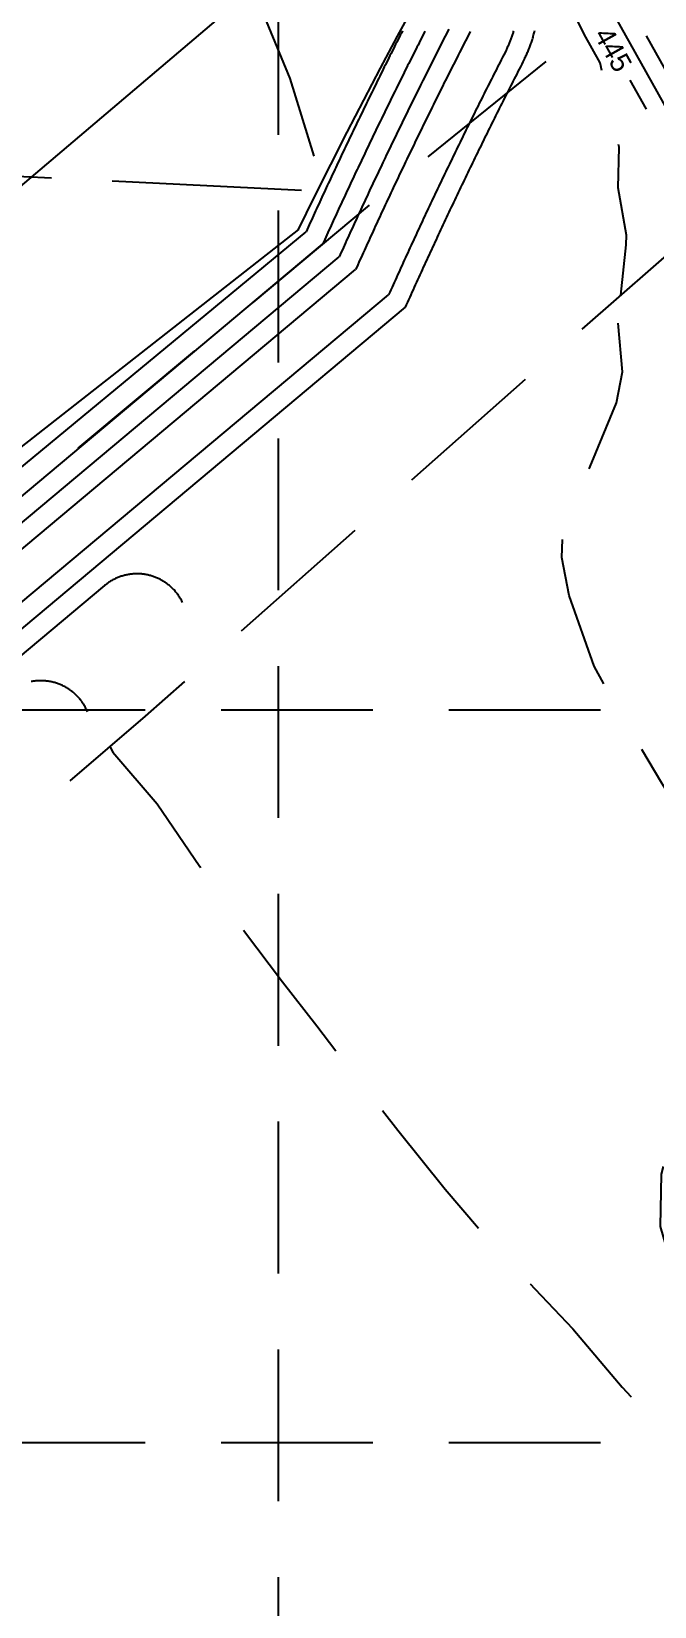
# Model space of a CAD drawing. Header units: inches. Extents: x 2439273 to 2445077, y 7048639 to 7057917.
# Drawn here: x 2441547.3 to 2441670.5, y 7051508.5 to 7051819.7 of the extents above; entities that cross this region are included whole.
import ezdxf
from ezdxf.enums import TextEntityAlignment as Align

# ---------------------------------------------------------------- set-up
doc = ezdxf.new("R2010")
doc.units = ezdxf.units.IN
doc.header["$LTSCALE"] = 300
doc.header["$MEASUREMENT"] = 0
for name, pattern in [('DASHED', [0.29, 0.25, -0.04]), ('DASHED2', [0.15, 0.1, -0.05]), ('DASHEDX2', [0.165, 0.125, -0.04]), ('HIDDEN', [0.375, 0.25, -0.125]), ('PHANTOM', [4.25, 3.5, -0.15, 0.15, -0.15, 0.15, -0.15])]:
    doc.linetypes.add(name, pattern=pattern)
for name, color, linetype in [('BOUNDARY', 24, 'PHANTOM'), ('EC', 43, 'DASHEDX2'), ('GRID', 254, 'HIDDEN'), ('new', 3, 'Continuous'), ('PC', 43, 'DASHEDX2')]:
    doc.layers.add(name, color=color, linetype=linetype)
doc.styles.add('TMODELF', font='tmodelf')

msp = doc.modelspace()

# ---------------------------------------------------------------- linework, layer by layer
at = {"layer": 'BOUNDARY', "color": 7, "linetype": 'Continuous', "flags": 128}
msp.add_lwpolyline([(2441600.08, 7051780.65), (2441600.08, 7051780.65, -0.113786), (2441884.27, 7052132.52), (2441884.27, 7052132.52)], format="xyb", dxfattribs=at)
at = {"layer": 'EC', "color": 43, "linetype": 'DASHEDX2', "flags": 128}
for points in [[(2441687.14, 7051786.13), (2441654, 7051845.51), (2441630.18, 7051893.79), (2441601.56, 7051946.43), (2441579.08, 7051986.36), (2441552.22, 7052031.24), (2441519.12, 7052089.74), (2441491.33, 7052161.2), (2441476.64, 7052188.35), (2441473.17, 7052202.77), (2441483.16, 7052222.82), (2441510.08, 7052251.17), (2441533.25, 7052273.01), (2441532.88, 7052273.72), (2441530.88, 7052276.8), (2441491.51, 7052321.48), (2441423.92, 7052332.97), (2441378.36, 7052346.2), (2441367.32, 7052358.42), (2441306.04, 7052431.98), (2441287.69, 7052451.22), (2441270.06, 7052466.54), (2441203.19, 7052527.11), (2441188.5, 7052537.47), (2441166.79, 7052549.28), (2440987.03, 7052659.79), (2440970.98, 7052668.69), (2440956.09, 7052679.72), (2440948.3, 7052686.45), (2440869.79, 7052736.38), (2440856.76, 7052743.82), (2440845.76, 7052751.84), (2440842.42, 7052756.17), (2440741.14, 7052829.09), (2440733.75, 7052829.46), (2440726.15, 7052833.38), (2440719.68, 7052840.59), (2440706.59, 7052846.78), (2440632.46, 7052886.35), (2440625.56, 7052887.76), (2440612.77, 7052890.09), (2440563.19, 7052928.64), (2440540.39, 7052943.22), (2440513.76, 7052941.7), (2440505.44, 7052945.11), (2440504.37, 7052939.12), (2440503.48, 7052938.68), (2440495.75, 7052933.93), (2440495.77, 7052937.79), (2440494.82, 7052937.8), (2440485.88, 7052937.94), (2440485.94, 7052933.61), (2440483.65, 7052936.56), (2440483.37, 7052943.36), (2440483.12, 7052944.69), (2440482.9, 7052946.16), (2440480.76, 7052954.43), (2440480.94, 7052954.57)], [(2441678.01, 7051795.27), (2441654.85, 7051836.74), (2441624.77, 7051897.74), (2441602.52, 7051938.66), (2441574.35, 7051988.69), (2441554.2, 7052022.35), (2441512.93, 7052095.3), (2441491.96, 7052149.21), (2441473.6, 7052183.15), (2441469.26, 7052201.19), (2441481.75, 7052226.26), (2441502.03, 7052247.61), (2441530.78, 7052274.72), (2441530.33, 7052275.6), (2441527.84, 7052279.43), (2441493.48, 7052318.43), (2441434.49, 7052328.45), (2441376.14, 7052345.4), (2441362.01, 7052361.04), (2441308.49, 7052425.29), (2441285.07, 7052449.84), (2441262.58, 7052469.39), (2441202.93, 7052523.41), (2441184.09, 7052536.7), (2441156.26, 7052551.84), (2440994.23, 7052651.44), (2440973.63, 7052662.87), (2440954.52, 7052677.03), (2440944.51, 7052685.67), (2440873.52, 7052730.82), (2440856.72, 7052740.42), (2440842.53, 7052750.75), (2440838.23, 7052756.34), (2440746.01, 7052822.74), (2440736.54, 7052823.21), (2440726.8, 7052828.23), (2440718.51, 7052837.46), (2440701.74, 7052845.4), (2440634.78, 7052881.15), (2440625.86, 7052882.96), (2440609.33, 7052885.98), (2440564.53, 7052920.8), (2440535.21, 7052939.56), (2440504.72, 7052937.82), (2440496.09, 7052932.63), (2440495.67, 7052932.45), (2440495.44, 7052932.35), (2440491.15, 7052931.85), (2440490.78, 7052924.7), (2440490.75, 7052924.65), (2440490.71, 7052924.65), (2440490.68, 7052924.7), (2440490.45, 7052931.87), (2440486.28, 7052931.9), (2440485.99, 7052931.97), (2440485.74, 7052933.02), (2440483.26, 7052936.22), (2440482.92, 7052944.43), (2440482.89, 7052944.57), (2440482.87, 7052944.71), (2440482.64, 7052945.6)], [(2441659.73, 7051813.55), (2441656.57, 7051819.21), (2441613.93, 7051905.65), (2441604.44, 7051923.11), (2441564.88, 7051993.35), (2441558.16, 7052004.58), (2441500.54, 7052106.43), (2441493.23, 7052125.22), (2441467.51, 7052172.76), (2441461.43, 7052198.02), (2441478.92, 7052233.13), (2441485.92, 7052240.5), (2441525.85, 7052278.15), (2441525.22, 7052279.37), (2441521.77, 7052284.69), (2441497.42, 7052312.32), (2441455.62, 7052319.42), (2441371.71, 7052343.79), (2441351.39, 7052366.29), (2441313.39, 7052411.9), (2441279.83, 7052447.08), (2441247.61, 7052475.09), (2441202.43, 7052516.01), (2441175.29, 7052535.15), (2441135.19, 7052556.96), (2441008.64, 7052634.75), (2440978.94, 7052651.24), (2440951.37, 7052671.65), (2440936.94, 7052684.11), (2440880.98, 7052719.7), (2440856.64, 7052733.61), (2440836.08, 7052748.58), (2440829.85, 7052756.68), (2440755.77, 7052810.02), (2440742.13, 7052810.7), (2440728.11, 7052817.93), (2440716.18, 7052831.22), (2440692.05, 7052842.64), (2440639.43, 7052870.73), (2440626.47, 7052873.36), (2440602.45, 7052877.75), (2440567.22, 7052905.14), (2440524.86, 7052932.23), (2440505.12, 7052931.11), (2440499.53, 7052927.75), (2440495.66, 7052926.03), (2440493.48, 7052925.14), (2440493.19, 7052925.1), (2440493.17, 7052924.61), (2440491.75, 7052922.06), (2440489.98, 7052922.18), (2440488.51, 7052924.46), (2440488.48, 7052925.26), (2440488.02, 7052925.26), (2440485.91, 7052925.74), (2440484.12, 7052933.4), (2440482.47, 7052935.52), (2440482.24, 7052941.18)], [(2441337.21, 7051559.45), (2441339.79, 7051572.99), (2441344.18, 7051582.82), (2441344.73, 7051649.19), (2441344.56, 7051672.72), (2441351.11, 7051735.51), (2441352.27, 7051747.22), (2441349.31, 7051753.7), (2441351.12, 7051788.35), (2441343.2, 7051798.59), (2441294.26, 7051854.16), (2441285.84, 7051866.73), (2441279.21, 7051874.03), (2441276.38, 7051878.72), (2441272.14, 7051880.77), (2441266.07, 7051887.47), (2441222.89, 7051940.16), (2441219.71, 7051948.21), (2441209.06, 7051969.8), (2441201.96, 7051978.16), (2441193.08, 7051986.53), (2441190.95, 7051986.62), (2441193.35, 7051993.56), (2441193.71, 7051994.39), (2441215.08, 7052032.08), (2441219.03, 7052038.86), (2441252.07, 7052068.53), (2441252.04, 7052066.23), (2441293.84, 7052095.2), (2441338.72, 7052134.43), (2441363.46, 7052154.13), (2441414.36, 7052189.54), (2441439.55, 7052102.14), (2441446.09, 7052068.16), (2441452.35, 7052032.43), (2441478.73, 7051861.72), (2441468.2, 7051807.46), (2441495.95, 7051793.49), (2441605.35, 7051788.17), (2441598.41, 7051810.48), (2441576.88, 7051862.92), (2441627.12, 7051871.88), (2441608.52, 7051909.6), (2441605.4, 7051915.34), (2441560.14, 7051995.69), (2441494.34, 7052111.99), (2441493.86, 7052113.23), (2441491, 7052118.51), (2441461.96, 7052128.86), (2441443.02, 7052184.82), (2441440.27, 7052198.24), (2441454.3, 7052203.7), (2441475.9, 7052233.34), (2441477.51, 7052236.57), (2441477.87, 7052236.95), (2441523.38, 7052279.86), (2441522.66, 7052281.25), (2441518.73, 7052287.31), (2441499.39, 7052309.26), (2441466.19, 7052314.91), (2441369.5, 7052342.99), (2441346.07, 7052368.91), (2441315.83, 7052405.21), (2441277.21, 7052445.69), (2441240.12, 7052477.93), (2441202.17, 7052512.31), (2441170.88, 7052534.38), (2441124.65, 7052559.52), (2441015.85, 7052626.41), (2440981.59, 7052645.42), (2440949.8, 7052668.97), (2440933.15, 7052683.33), (2440884.71, 7052714.14), (2440856.6, 7052730.2), (2440832.86, 7052747.49), (2440825.67, 7052756.85), (2440760.64, 7052803.66), (2440744.93, 7052804.44), (2440728.77, 7052812.78), (2440715.01, 7052828.09), (2440687.2, 7052841.26), (2440641.75, 7052865.52), (2440626.77, 7052868.56), (2440599.01, 7052873.63), (2440568.57, 7052897.31), (2440519.68, 7052928.57), (2440505.32, 7052927.75), (2440501.25, 7052925.31), (2440495.66, 7052922.82), (2440493.85, 7052922.08), (2440492.94, 7052922), (2440492.25, 7052920.76), (2440489.62, 7052920.94), (2440488.74, 7052922.3), (2440487.74, 7052922.21), (2440485.88, 7052922.63), (2440483.3, 7052933.59), (2440482.07, 7052935.18), (2440481.9, 7052939.4)]]:
    msp.add_lwpolyline(points, dxfattribs=at)
at = {"layer": 'EC', "color": 43, "linetype": 'DASHED2', "flags": 128}
for points in [[(2441663.77, 7051767.64), (2441664.86, 7051777.57), (2441664.92, 7051779.52), (2441663.26, 7051788.87), (2441663.47, 7051796.92), (2441659.73, 7051813.55), (2441659.73, 7051813.55)], [(2441562.73, 7051678.47), (2441563.35, 7051677.38), (2441572.12, 7051667.15), (2441580.55, 7051654.74), (2441587.86, 7051643.94), (2441596.91, 7051631.97), (2441603.7, 7051623.26), (2441612.87, 7051611.38), (2441619.7, 7051602.69), (2441629.09, 7051590.99), (2441636.52, 7051582.21), (2441646.79, 7051571.29), (2441654.31, 7051563.39), (2441664.03, 7051551.91), (2441671.09, 7051544.4), (2441682.76, 7051534.98), (2441691.31, 7051529.03), (2441704.09, 7051521.19), (2441713.09, 7051515.84), (2441721.55, 7051510.16), (2441734.61, 7051506.41), (2441743.8, 7051500.9), (2441747.07, 7051499.59), (2441740.06, 7051512.23), (2441734.39, 7051522.16), (2441731.8, 7051528.92), (2441727.8, 7051533.47), (2441715.95, 7051542.66), (2441704.52, 7051550.81), (2441692.79, 7051557.26), (2441689.13, 7051562.45), (2441678.42, 7051570.21), (2441674.01, 7051575.45), (2441671.63, 7051583.64), (2441671.82, 7051593.99), (2441674.83, 7051605.27), (2441680.75, 7051619.08), (2441685.88, 7051631.53), (2441687.03, 7051640.16), (2441685.4, 7051648.56), (2441677.94, 7051661.53), (2441671.92, 7051671.24), (2441664.15, 7051684.1), (2441658.51, 7051694.32), (2441653.58, 7051708.3), (2441652.14, 7051715.84), (2441652.3, 7051720.77), (2441658.05, 7051734.61), (2441662.97, 7051746.35), (2441664.1, 7051752.53), (2441663.22, 7051762.63), (2441663.77, 7051767.64)]]:
    msp.add_lwpolyline(points, dxfattribs=at)
at = {"layer": 'EC', "color": 43, "linetype": 'DASHED', "flags": 128}
msp.add_lwpolyline([(2441668.87, 7051804.41), (2441665.67, 7051810.14)], dxfattribs=at)
at = {"layer": 'GRID', "linetype": 'HIDDEN', "ltscale": 0.4}
for p, q in [((2441596.08, 7049369.35), (2441596.08, 7057765.42)), ((2439424.76, 7051685.73), (2444925.44, 7051685.73)), ((2439424.76, 7051540.97), (2444925.44, 7051540.97))]:
    msp.add_line(p, q, dxfattribs=at)
at = {"layer": 'new', "color": 3, "linetype": 'Continuous', "flags": 128}
msp.add_lwpolyline([(2441289.54, 7051575.25), (2441328.35, 7051607.02), (2441505.77, 7051755.74), (2441595.35, 7051831.79), (2441798.77, 7052085.82), (2441984.9, 7052317.12), (2442210.74, 7052600.11), (2442422.81, 7052864.7), (2442642.04, 7053138.47), (2443656.45, 7054406.17), (2443988.28, 7054583.22), (2444082, 7054633.72)], dxfattribs=at)
at = {"layer": 'new', "color": 7, "linetype": 'DASHED2', "flags": 128}
for points in [[(2441252.31, 7051470.09), (2441410.85, 7051612.48), (2441464.19, 7051658.75), (2441555.46, 7051736.58), (2441622.92, 7051792.75), (2441719.22, 7051870.64), (2441821.96, 7051950.78), (2441944.16, 7052045.67), (2442078.5, 7052150.54), (2442233.74, 7052271.81), (2442376.54, 7052383.03), (2442531.19, 7052503.77), (2442591.47, 7052554.52), (2442674.47, 7052630.74), (2442772.95, 7052722.24), (2442880.13, 7052822.64), (2442937.29, 7052875.2), (2442907.76, 7052911.54), (2443050.83, 7053024.32), (2443096.69, 7053062.24)], [(2443220.42, 7053062.24), (2443105.73, 7052955.21), (2443010.8, 7052866.92), (2442887.81, 7052751.37), (2442756.05, 7052628.89), (2442653.9, 7052534.32), (2442566.55, 7052452.06), (2442412.79, 7052307.6), (2442339.12, 7052239.28), (2442224.19, 7052132.13), (2442178.69, 7052180.71), (2442051.68, 7052082.35), (2441917.18, 7051977.61), (2441799.56, 7051885.47), (2441757.59, 7051850.61), (2441722.88, 7051819.3), (2441654.31, 7051759.37), (2441569.77, 7051684.48), (2441481.5, 7051609), (2441436.6, 7051569.73), (2441291.85, 7051440.11), (2441291, 7051440.73)]]:
    msp.add_lwpolyline(points, dxfattribs=at)
at = {"layer": 'new', "color": 3, "linetype": 'PHANTOM', "flags": 128}
msp.add_lwpolyline([(2441600.08, 7051780.65), (2441431.15, 7051648.41), (2441352.47, 7051574.77), (2441061.94, 7051580.47), (2440691.83, 7051752.53), (2440551.86, 7051830.43), (2440534.04, 7052906.77)], dxfattribs=at)
msp.add_lwpolyline([(2441600.08, 7051780.65), (2441600.08, 7051780.65, -0.113786), (2441884.27, 7052132.52), (2441884.27, 7052132.52)], format="xyb", dxfattribs=at)
at = {"layer": 'PC', "color": 24, "linetype": 'Continuous', "flags": 128}
for points in [[(2441620.63, 7051819.9), (2441620.4, 7051819.45), (2441620.18, 7051819), (2441619.95, 7051818.56), (2441619.73, 7051818.11), (2441619.5, 7051817.66), (2441619.27, 7051817.22), (2441619.05, 7051816.77), (2441618.82, 7051816.32), (2441618.6, 7051815.87), (2441618.38, 7051815.43), (2441618.15, 7051814.98), (2441617.93, 7051814.53), (2441617.7, 7051814.08), (2441617.48, 7051813.64), (2441617.26, 7051813.19), (2441617.03, 7051812.74), (2441616.81, 7051812.29), (2441616.59, 7051811.84), (2441616.37, 7051811.39), (2441616.14, 7051810.95), (2441615.92, 7051810.5), (2441615.7, 7051810.05), (2441615.48, 7051809.6), (2441615.26, 7051809.15), (2441615.04, 7051808.7), (2441614.82, 7051808.25), (2441614.6, 7051807.8), (2441614.37, 7051807.35), (2441614.15, 7051806.9), (2441613.93, 7051806.45), (2441613.71, 7051806.01), (2441613.5, 7051805.56), (2441613.28, 7051805.11), (2441613.06, 7051804.66), (2441612.84, 7051804.2), (2441612.62, 7051803.75), (2441612.4, 7051803.3), (2441612.18, 7051802.85), (2441611.97, 7051802.4), (2441611.75, 7051801.95), (2441611.53, 7051801.5), (2441611.31, 7051801.05), (2441611.1, 7051800.6), (2441610.88, 7051800.15), (2441610.66, 7051799.7), (2441610.45, 7051799.25), (2441610.23, 7051798.79), (2441610.01, 7051798.34), (2441609.8, 7051797.89), (2441609.58, 7051797.44), (2441609.37, 7051796.99), (2441609.15, 7051796.54), (2441608.94, 7051796.08), (2441608.72, 7051795.63), (2441608.51, 7051795.18), (2441608.3, 7051794.73), (2441608.08, 7051794.27), (2441607.87, 7051793.82), (2441607.65, 7051793.37), (2441607.44, 7051792.91), (2441607.23, 7051792.46), (2441607.02, 7051792.01), (2441606.8, 7051791.56), (2441606.59, 7051791.1), (2441606.38, 7051790.65), (2441606.17, 7051790.2), (2441605.96, 7051789.74), (2441605.74, 7051789.29), (2441605.53, 7051788.83), (2441605.32, 7051788.38), (2441605.11, 7051787.93), (2441604.9, 7051787.47), (2441604.69, 7051787.02), (2441604.48, 7051786.56), (2441604.27, 7051786.11), (2441604.06, 7051785.65), (2441603.85, 7051785.2), (2441603.64, 7051784.74), (2441603.43, 7051784.29), (2441603.23, 7051783.83), (2441603.02, 7051783.38), (2441602.81, 7051782.92), (2441602.6, 7051782.47), (2441602.39, 7051782.01), (2441602.19, 7051781.56), (2441601.98, 7051781.1), (2441601.77, 7051780.65), (2441601.57, 7051780.19)], [(2441625.07, 7051819.8), (2441624.84, 7051819.35), (2441624.61, 7051818.89), (2441624.38, 7051818.44), (2441624.15, 7051817.99), (2441623.92, 7051817.53), (2441623.69, 7051817.08), (2441623.46, 7051816.63), (2441623.23, 7051816.17), (2441623, 7051815.72), (2441622.77, 7051815.27), (2441622.54, 7051814.81), (2441622.32, 7051814.36), (2441622.09, 7051813.91), (2441621.86, 7051813.45), (2441621.63, 7051813), (2441621.41, 7051812.54), (2441621.18, 7051812.09), (2441620.95, 7051811.64), (2441620.73, 7051811.18), (2441620.5, 7051810.73), (2441620.27, 7051810.27), (2441620.05, 7051809.82), (2441619.82, 7051809.36), (2441619.6, 7051808.91), (2441619.37, 7051808.45), (2441619.15, 7051808), (2441618.92, 7051807.54), (2441618.7, 7051807.09), (2441618.47, 7051806.63), (2441618.25, 7051806.17), (2441618.03, 7051805.72), (2441617.8, 7051805.26), (2441617.58, 7051804.81), (2441617.36, 7051804.35), (2441617.14, 7051803.89), (2441616.91, 7051803.44), (2441616.69, 7051802.98), (2441616.47, 7051802.52), (2441616.25, 7051802.07), (2441616.03, 7051801.61), (2441615.8, 7051801.15), (2441615.58, 7051800.7), (2441615.36, 7051800.24), (2441615.14, 7051799.78), (2441614.92, 7051799.32), (2441614.7, 7051798.87), (2441614.48, 7051798.41), (2441614.26, 7051797.95), (2441614.04, 7051797.49), (2441613.82, 7051797.03), (2441613.6, 7051796.58), (2441613.38, 7051796.12), (2441613.17, 7051795.66), (2441612.95, 7051795.2), (2441612.73, 7051794.74), (2441612.51, 7051794.28), (2441612.29, 7051793.82), (2441612.08, 7051793.37), (2441611.86, 7051792.91), (2441611.64, 7051792.45), (2441611.43, 7051791.99), (2441611.21, 7051791.53), (2441610.99, 7051791.07), (2441610.78, 7051790.61), (2441610.56, 7051790.15), (2441610.35, 7051789.69), (2441610.13, 7051789.23), (2441609.92, 7051788.77), (2441609.7, 7051788.31), (2441609.49, 7051787.85), (2441609.27, 7051787.39), (2441609.06, 7051786.93), (2441608.85, 7051786.47), (2441608.63, 7051786.01), (2441608.42, 7051785.55), (2441608.2, 7051785.09), (2441607.99, 7051784.63), (2441607.78, 7051784.16), (2441607.57, 7051783.7), (2441607.35, 7051783.24), (2441607.14, 7051782.78), (2441606.93, 7051782.32), (2441606.72, 7051781.86), (2441606.51, 7051781.4), (2441606.3, 7051780.93), (2441606.09, 7051780.47), (2441605.88, 7051780.01), (2441605.67, 7051779.55), (2441605.46, 7051779.08), (2441605.25, 7051778.62), (2441605.04, 7051778.16), (2441604.83, 7051777.7)], [(2441629.77, 7051820.21), (2441629.53, 7051819.75), (2441629.3, 7051819.29), (2441629.07, 7051818.83), (2441628.83, 7051818.37), (2441628.6, 7051817.91), (2441628.36, 7051817.46), (2441628.13, 7051817), (2441627.9, 7051816.54), (2441627.66, 7051816.08), (2441627.43, 7051815.62), (2441627.2, 7051815.16), (2441626.97, 7051814.7), (2441626.73, 7051814.24), (2441626.5, 7051813.78), (2441626.27, 7051813.32), (2441626.04, 7051812.86), (2441625.81, 7051812.4), (2441625.58, 7051811.94), (2441625.35, 7051811.48), (2441625.11, 7051811.02), (2441624.88, 7051810.56), (2441624.65, 7051810.1), (2441624.43, 7051809.64), (2441624.2, 7051809.17), (2441623.97, 7051808.71), (2441623.74, 7051808.25), (2441623.51, 7051807.79), (2441623.28, 7051807.33), (2441623.05, 7051806.87), (2441622.82, 7051806.41), (2441622.6, 7051805.94), (2441622.37, 7051805.48), (2441622.14, 7051805.02), (2441621.91, 7051804.56), (2441621.69, 7051804.1), (2441621.46, 7051803.63), (2441621.23, 7051803.17), (2441621.01, 7051802.71), (2441620.78, 7051802.24), (2441620.56, 7051801.78), (2441620.33, 7051801.32), (2441620.11, 7051800.86), (2441619.88, 7051800.39), (2441619.66, 7051799.93), (2441619.43, 7051799.47), (2441619.21, 7051799), (2441618.98, 7051798.54), (2441618.76, 7051798.07), (2441618.54, 7051797.61), (2441618.31, 7051797.15), (2441618.09, 7051796.68), (2441617.87, 7051796.22), (2441617.64, 7051795.75), (2441617.42, 7051795.29), (2441617.2, 7051794.82), (2441616.98, 7051794.36), (2441616.76, 7051793.89), (2441616.53, 7051793.43), (2441616.31, 7051792.96), (2441616.09, 7051792.5), (2441615.87, 7051792.03), (2441615.65, 7051791.57), (2441615.43, 7051791.1), (2441615.21, 7051790.64), (2441614.99, 7051790.17), (2441614.77, 7051789.7), (2441614.55, 7051789.24), (2441614.33, 7051788.77), (2441614.12, 7051788.31), (2441613.9, 7051787.84), (2441613.68, 7051787.37), (2441613.46, 7051786.91), (2441613.24, 7051786.44), (2441613.03, 7051785.97), (2441612.81, 7051785.51), (2441612.59, 7051785.04), (2441612.37, 7051784.57), (2441612.16, 7051784.1), (2441611.94, 7051783.64), (2441611.73, 7051783.17), (2441611.51, 7051782.7), (2441611.29, 7051782.23), (2441611.08, 7051781.77), (2441610.86, 7051781.3), (2441610.65, 7051780.83), (2441610.43, 7051780.36), (2441610.22, 7051779.89), (2441610.01, 7051779.42), (2441609.79, 7051778.96), (2441609.58, 7051778.49), (2441609.37, 7051778.02), (2441609.15, 7051777.55), (2441608.94, 7051777.08), (2441608.73, 7051776.61), (2441608.51, 7051776.14), (2441608.3, 7051775.67), (2441608.09, 7051775.2)], [(2441634.03, 7051819.75), (2441633.79, 7051819.29), (2441633.55, 7051818.82), (2441633.32, 7051818.36), (2441633.08, 7051817.89), (2441632.84, 7051817.43), (2441632.6, 7051816.96), (2441632.36, 7051816.5), (2441632.13, 7051816.03), (2441631.89, 7051815.57), (2441631.65, 7051815.1), (2441631.42, 7051814.64), (2441631.18, 7051814.17), (2441630.94, 7051813.7), (2441630.71, 7051813.24), (2441630.47, 7051812.77), (2441630.24, 7051812.31), (2441630, 7051811.84), (2441629.77, 7051811.37), (2441629.53, 7051810.91), (2441629.3, 7051810.44), (2441629.06, 7051809.97), (2441628.83, 7051809.51), (2441628.6, 7051809.04), (2441628.36, 7051808.57), (2441628.13, 7051808.1), (2441627.9, 7051807.64), (2441627.67, 7051807.17), (2441627.43, 7051806.7), (2441627.2, 7051806.23), (2441626.97, 7051805.77), (2441626.74, 7051805.3), (2441626.51, 7051804.83), (2441626.27, 7051804.36), (2441626.04, 7051803.89), (2441625.81, 7051803.42), (2441625.58, 7051802.95), (2441625.35, 7051802.49), (2441625.12, 7051802.02), (2441624.89, 7051801.55), (2441624.66, 7051801.08), (2441624.43, 7051800.61), (2441624.21, 7051800.14), (2441623.98, 7051799.67), (2441623.75, 7051799.2), (2441623.52, 7051798.73), (2441623.29, 7051798.26), (2441623.06, 7051797.79), (2441622.84, 7051797.32), (2441622.61, 7051796.85), (2441622.38, 7051796.38), (2441622.16, 7051795.91), (2441621.93, 7051795.44), (2441621.7, 7051794.97), (2441621.48, 7051794.5), (2441621.25, 7051794.03), (2441621.03, 7051793.56), (2441620.8, 7051793.08), (2441620.58, 7051792.61), (2441620.35, 7051792.14), (2441620.13, 7051791.67), (2441619.9, 7051791.2), (2441619.68, 7051790.73), (2441619.46, 7051790.26), (2441619.23, 7051789.78), (2441619.01, 7051789.31), (2441618.79, 7051788.84), (2441618.56, 7051788.37), (2441618.34, 7051787.89), (2441618.12, 7051787.42), (2441617.9, 7051786.95), (2441617.68, 7051786.48), (2441617.45, 7051786), (2441617.23, 7051785.53), (2441617.01, 7051785.06), (2441616.79, 7051784.58), (2441616.57, 7051784.11), (2441616.35, 7051783.64), (2441616.13, 7051783.16), (2441615.91, 7051782.69), (2441615.69, 7051782.21), (2441615.47, 7051781.74), (2441615.25, 7051781.27), (2441615.03, 7051780.79), (2441614.82, 7051780.32), (2441614.6, 7051779.84), (2441614.38, 7051779.37), (2441614.16, 7051778.89), (2441613.94, 7051778.42), (2441613.73, 7051777.94), (2441613.51, 7051777.47), (2441613.29, 7051776.99), (2441613.08, 7051776.52), (2441612.86, 7051776.04), (2441612.64, 7051775.57), (2441612.43, 7051775.09), (2441612.21, 7051774.62), (2441612, 7051774.14), (2441611.78, 7051773.66), (2441611.57, 7051773.19), (2441611.35, 7051772.71)], [(2441641.14, 7051816.09), (2441641.23, 7051816.25), (2441641.31, 7051816.42), (2441641.39, 7051816.59), (2441641.47, 7051816.76), (2441641.55, 7051816.93), (2441641.63, 7051817.1), (2441641.7, 7051817.27), (2441641.78, 7051817.44), (2441641.85, 7051817.61), (2441641.92, 7051817.78), (2441641.99, 7051817.96), (2441642.06, 7051818.13), (2441642.12, 7051818.31), (2441642.19, 7051818.48), (2441642.25, 7051818.66), (2441642.31, 7051818.84), (2441642.37, 7051819.01), (2441642.43, 7051819.19), (2441642.48, 7051819.37), (2441642.54, 7051819.55), (2441642.59, 7051819.73), (2441642.64, 7051819.91)], [(2441644.7, 7051814.26), (2441644.8, 7051814.46), (2441644.9, 7051814.66), (2441645, 7051814.86), (2441645.1, 7051815.06), (2441645.19, 7051815.26), (2441645.28, 7051815.47), (2441645.37, 7051815.67), (2441645.46, 7051815.88), (2441645.55, 7051816.09), (2441645.63, 7051816.29), (2441645.71, 7051816.5), (2441645.8, 7051816.71), (2441645.87, 7051816.92), (2441645.95, 7051817.13), (2441646.03, 7051817.34), (2441646.1, 7051817.55), (2441646.17, 7051817.77), (2441646.24, 7051817.98), (2441646.3, 7051818.19), (2441646.37, 7051818.41), (2441646.43, 7051818.62), (2441646.49, 7051818.84), (2441646.55, 7051819.06), (2441646.61, 7051819.27), (2441646.66, 7051819.49), (2441646.72, 7051819.71), (2441646.77, 7051819.93)], [(2441641.14, 7051816.09), (2441640.9, 7051815.61), (2441640.65, 7051815.13), (2441640.41, 7051814.65), (2441640.16, 7051814.18), (2441639.92, 7051813.7), (2441639.67, 7051813.22), (2441639.43, 7051812.74), (2441639.19, 7051812.27), (2441638.94, 7051811.79), (2441638.7, 7051811.31), (2441638.46, 7051810.83), (2441638.21, 7051810.35), (2441637.97, 7051809.87), (2441637.73, 7051809.39), (2441637.49, 7051808.92), (2441637.25, 7051808.44), (2441637, 7051807.96), (2441636.76, 7051807.48), (2441636.52, 7051807), (2441636.28, 7051806.52), (2441636.04, 7051806.04), (2441635.8, 7051805.56), (2441635.56, 7051805.08), (2441635.32, 7051804.6), (2441635.08, 7051804.12), (2441634.84, 7051803.64), (2441634.61, 7051803.16), (2441634.37, 7051802.68), (2441634.13, 7051802.2), (2441633.89, 7051801.72), (2441633.65, 7051801.23), (2441633.42, 7051800.75), (2441633.18, 7051800.27), (2441632.94, 7051799.79), (2441632.7, 7051799.31), (2441632.47, 7051798.83), (2441632.23, 7051798.34), (2441632, 7051797.86), (2441631.76, 7051797.38), (2441631.53, 7051796.9), (2441631.29, 7051796.42), (2441631.06, 7051795.93), (2441630.82, 7051795.45), (2441630.59, 7051794.97), (2441630.35, 7051794.49), (2441630.12, 7051794), (2441629.89, 7051793.52), (2441629.65, 7051793.04), (2441629.42, 7051792.55), (2441629.19, 7051792.07), (2441628.95, 7051791.59), (2441628.72, 7051791.1), (2441628.49, 7051790.62), (2441628.26, 7051790.13), (2441628.03, 7051789.65), (2441627.8, 7051789.16), (2441627.56, 7051788.68), (2441627.33, 7051788.2), (2441627.1, 7051787.71), (2441626.87, 7051787.23), (2441626.64, 7051786.74), (2441626.41, 7051786.26), (2441626.18, 7051785.77), (2441625.96, 7051785.29), (2441625.73, 7051784.8), (2441625.5, 7051784.32), (2441625.27, 7051783.83), (2441625.04, 7051783.34), (2441624.81, 7051782.86), (2441624.59, 7051782.37), (2441624.36, 7051781.89), (2441624.13, 7051781.4), (2441623.91, 7051780.91), (2441623.68, 7051780.43), (2441623.45, 7051779.94), (2441623.23, 7051779.45), (2441623, 7051778.97), (2441622.78, 7051778.48), (2441622.55, 7051777.99), (2441622.33, 7051777.5), (2441622.1, 7051777.02), (2441621.88, 7051776.53), (2441621.65, 7051776.04), (2441621.43, 7051775.55), (2441621.21, 7051775.07), (2441620.98, 7051774.58), (2441620.76, 7051774.09), (2441620.54, 7051773.6), (2441620.32, 7051773.11), (2441620.09, 7051772.62), (2441619.87, 7051772.14), (2441619.65, 7051771.65), (2441619.43, 7051771.16), (2441619.21, 7051770.67), (2441618.99, 7051770.18), (2441618.77, 7051769.69), (2441618.55, 7051769.2), (2441618.33, 7051768.71), (2441618.11, 7051768.22), (2441617.89, 7051767.73)], [(2441644.7, 7051814.26), (2441644.45, 7051813.77), (2441644.2, 7051813.29), (2441643.95, 7051812.8), (2441643.71, 7051812.32), (2441643.46, 7051811.84), (2441643.21, 7051811.35), (2441642.96, 7051810.87), (2441642.72, 7051810.38), (2441642.47, 7051809.9), (2441642.22, 7051809.41), (2441641.98, 7051808.93), (2441641.73, 7051808.44), (2441641.49, 7051807.96), (2441641.24, 7051807.47), (2441641, 7051806.99), (2441640.75, 7051806.5), (2441640.51, 7051806.02), (2441640.26, 7051805.53), (2441640.02, 7051805.05), (2441639.77, 7051804.56), (2441639.53, 7051804.07), (2441639.29, 7051803.59), (2441639.04, 7051803.1), (2441638.8, 7051802.61), (2441638.56, 7051802.13), (2441638.32, 7051801.64), (2441638.08, 7051801.15), (2441637.83, 7051800.67), (2441637.59, 7051800.18), (2441637.35, 7051799.69), (2441637.11, 7051799.2), (2441636.87, 7051798.72), (2441636.63, 7051798.23), (2441636.39, 7051797.74), (2441636.15, 7051797.25), (2441635.91, 7051796.76), (2441635.67, 7051796.27), (2441635.43, 7051795.79), (2441635.19, 7051795.3), (2441634.96, 7051794.81), (2441634.72, 7051794.32), (2441634.48, 7051793.83), (2441634.24, 7051793.34), (2441634.01, 7051792.85), (2441633.77, 7051792.36), (2441633.53, 7051791.87), (2441633.3, 7051791.38), (2441633.06, 7051790.89), (2441632.82, 7051790.4), (2441632.59, 7051789.91), (2441632.35, 7051789.42), (2441632.12, 7051788.93), (2441631.88, 7051788.44), (2441631.65, 7051787.95), (2441631.41, 7051787.46), (2441631.18, 7051786.97), (2441630.95, 7051786.48), (2441630.71, 7051785.99), (2441630.48, 7051785.5), (2441630.25, 7051785.01), (2441630.01, 7051784.51), (2441629.78, 7051784.02), (2441629.55, 7051783.53), (2441629.32, 7051783.04), (2441629.09, 7051782.55), (2441628.86, 7051782.05), (2441628.63, 7051781.56), (2441628.39, 7051781.07), (2441628.16, 7051780.58), (2441627.93, 7051780.08), (2441627.7, 7051779.59), (2441627.47, 7051779.1), (2441627.25, 7051778.61), (2441627.02, 7051778.11), (2441626.79, 7051777.62), (2441626.56, 7051777.13), (2441626.33, 7051776.63), (2441626.1, 7051776.14), (2441625.87, 7051775.64), (2441625.65, 7051775.15), (2441625.42, 7051774.66), (2441625.19, 7051774.16), (2441624.97, 7051773.67), (2441624.74, 7051773.17), (2441624.51, 7051772.68), (2441624.29, 7051772.18), (2441624.06, 7051771.69), (2441623.84, 7051771.19), (2441623.61, 7051770.7), (2441623.39, 7051770.2), (2441623.16, 7051769.71), (2441622.94, 7051769.21), (2441622.72, 7051768.72), (2441622.49, 7051768.22), (2441622.27, 7051767.73), (2441622.05, 7051767.23), (2441621.82, 7051766.73), (2441621.6, 7051766.24), (2441621.38, 7051765.74), (2441621.16, 7051765.25)], [(2441324.09, 7051526.14), (2441396.98, 7051605.47), (2441436.36, 7051642.33), (2441444.75, 7051648.9), (2441521.4, 7051713.98), (2441521.28, 7051713.88), (2441601.57, 7051780.19)], [(2441328.86, 7051525.43), (2441399.82, 7051602.65), (2441438.97, 7051639.29), (2441447.28, 7051645.8), (2441604.83, 7051777.7)], [(2441334.54, 7051525.7), (2441402.66, 7051599.83), (2441441.57, 7051636.25), (2441449.81, 7051642.7), (2441608.09, 7051775.2)], [(2441342.55, 7051528.5), (2441405.51, 7051597.01), (2441444.17, 7051633.21), (2441452.34, 7051639.6), (2441611.35, 7051772.71)], [(2441356.69, 7051532.07), (2441411.19, 7051591.38), (2441449.38, 7051627.12), (2441457.39, 7051633.4), (2441617.89, 7051767.73)], [(2441621.16, 7051765.25), (2441459.92, 7051630.29), (2441451.99, 7051624.08), (2441414.04, 7051588.56), (2441364.36, 7051534.5)], [(2441577.15, 7051706.92), (2441577.07, 7051707.08), (2441576.98, 7051707.24), (2441576.9, 7051707.4), (2441576.81, 7051707.56), (2441576.72, 7051707.72), (2441576.62, 7051707.87), (2441576.52, 7051708.03), (2441576.42, 7051708.18), (2441576.32, 7051708.33), (2441576.21, 7051708.48), (2441576.11, 7051708.62), (2441575.99, 7051708.77), (2441575.88, 7051708.91), (2441575.76, 7051709.05), (2441575.65, 7051709.19), (2441575.52, 7051709.33), (2441575.4, 7051709.46), (2441575.27, 7051709.59), (2441575.15, 7051709.72), (2441575.02, 7051709.85), (2441574.88, 7051709.97), (2441574.75, 7051710.09), (2441574.61, 7051710.21), (2441574.47, 7051710.33), (2441574.33, 7051710.44), (2441574.18, 7051710.55), (2441574.04, 7051710.66), (2441573.89, 7051710.77), (2441573.74, 7051710.87), (2441573.59, 7051710.97), (2441573.44, 7051711.07), (2441573.28, 7051711.17), (2441573.12, 7051711.26), (2441572.96, 7051711.35), (2441572.8, 7051711.44), (2441572.64, 7051711.52), (2441572.48, 7051711.6), (2441572.31, 7051711.68), (2441572.15, 7051711.75), (2441571.98, 7051711.82), (2441571.81, 7051711.89), (2441571.64, 7051711.96), (2441571.47, 7051712.02), (2441571.3, 7051712.08), (2441571.13, 7051712.14), (2441570.95, 7051712.19), (2441570.78, 7051712.24), (2441570.6, 7051712.29), (2441570.42, 7051712.33), (2441570.25, 7051712.37), (2441570.07, 7051712.41), (2441569.89, 7051712.44), (2441569.71, 7051712.47), (2441569.53, 7051712.5), (2441569.35, 7051712.52), (2441569.17, 7051712.54), (2441568.99, 7051712.56), (2441568.81, 7051712.57), (2441568.62, 7051712.58), (2441568.44, 7051712.59), (2441568.26, 7051712.6), (2441568.08, 7051712.6), (2441567.9, 7051712.59), (2441567.71, 7051712.59), (2441567.53, 7051712.58), (2441567.35, 7051712.57), (2441567.17, 7051712.55), (2441566.99, 7051712.53), (2441566.81, 7051712.51), (2441566.63, 7051712.48), (2441566.45, 7051712.46), (2441566.27, 7051712.42), (2441566.09, 7051712.39), (2441565.91, 7051712.35), (2441565.73, 7051712.31), (2441565.56, 7051712.26), (2441565.38, 7051712.21), (2441565.21, 7051712.16), (2441565.03, 7051712.11), (2441564.86, 7051712.05), (2441564.69, 7051711.99), (2441564.52, 7051711.92), (2441564.35, 7051711.86), (2441564.18, 7051711.79), (2441564.01, 7051711.71), (2441563.85, 7051711.64), (2441563.69, 7051711.56), (2441563.52, 7051711.47), (2441563.36, 7051711.39), (2441563.2, 7051711.3), (2441563.04, 7051711.21), (2441562.89, 7051711.12), (2441562.73, 7051711.02), (2441562.58, 7051710.92), (2441562.43, 7051710.82), (2441562.28, 7051710.71), (2441562.14, 7051710.6), (2441561.99, 7051710.49), (2441561.85, 7051710.38), (2441561.71, 7051710.27)], [(2441561.71, 7051710.27), (2441462.45, 7051627.19), (2441454.59, 7051621.04), (2441416.88, 7051585.74), (2441370.82, 7051535.62)], [(2441558.35, 7051685.32), (2441558.28, 7051685.49), (2441558.2, 7051685.66), (2441558.12, 7051685.83), (2441558.04, 7051686), (2441557.95, 7051686.16), (2441557.86, 7051686.33), (2441557.77, 7051686.49), (2441557.67, 7051686.65), (2441557.58, 7051686.81), (2441557.47, 7051686.97), (2441557.37, 7051687.13), (2441557.26, 7051687.28), (2441557.15, 7051687.43), (2441557.04, 7051687.58), (2441556.92, 7051687.73), (2441556.81, 7051687.87), (2441556.68, 7051688.01), (2441556.56, 7051688.16), (2441556.43, 7051688.29), (2441556.3, 7051688.43), (2441556.17, 7051688.56), (2441556.04, 7051688.69), (2441555.9, 7051688.82), (2441555.76, 7051688.95), (2441555.62, 7051689.07), (2441555.48, 7051689.19), (2441555.33, 7051689.31), (2441555.19, 7051689.42), (2441555.04, 7051689.54), (2441554.88, 7051689.65), (2441554.73, 7051689.75), (2441554.57, 7051689.86), (2441554.42, 7051689.96), (2441554.26, 7051690.05), (2441554.09, 7051690.15), (2441553.93, 7051690.24), (2441553.77, 7051690.33), (2441553.6, 7051690.41), (2441553.43, 7051690.5), (2441553.26, 7051690.58), (2441553.09, 7051690.65), (2441552.92, 7051690.72), (2441552.74, 7051690.79), (2441552.57, 7051690.86), (2441552.39, 7051690.92), (2441552.21, 7051690.98), (2441552.04, 7051691.04), (2441551.86, 7051691.09), (2441551.68, 7051691.14), (2441551.49, 7051691.19), (2441551.31, 7051691.23), (2441551.13, 7051691.27), (2441550.94, 7051691.31), (2441550.76, 7051691.34), (2441550.57, 7051691.37), (2441550.39, 7051691.39), (2441550.2, 7051691.41), (2441550.02, 7051691.43), (2441549.83, 7051691.45), (2441549.64, 7051691.46), (2441549.46, 7051691.47), (2441549.27, 7051691.47), (2441549.08, 7051691.47), (2441548.89, 7051691.47), (2441548.71, 7051691.47), (2441548.52, 7051691.46), (2441548.33, 7051691.44), (2441548.15, 7051691.43), (2441547.96, 7051691.41), (2441547.77, 7051691.38), (2441547.59, 7051691.36), (2441547.4, 7051691.33), (2441547.22, 7051691.29)]]:
    msp.add_lwpolyline(points, dxfattribs=at)

# ---------------------------------------------------------------- texts
at = {"layer": 'EC', "color": 43, "linetype": 'Continuous', "style": 'TMODELF'}
msp.add_text('445', height=4, rotation=299.1698, dxfattribs=at).set_placement((2441662.29, 7051816.19), align=Align.MIDDLE_CENTER)

doc.saveas('drawing.dxf')
